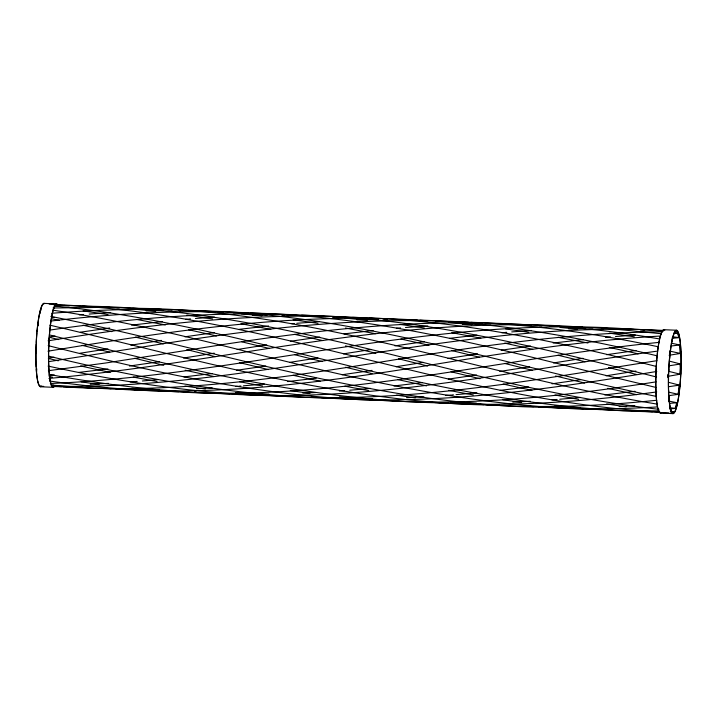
<?xml version="1.0" encoding="UTF-8"?>
<svg xmlns="http://www.w3.org/2000/svg" width="717" height="717" viewBox="0 0 717 717"><rect width="100%" height="100%" fill="white"/><g stroke="black" fill="none" stroke-linecap="round" stroke-linejoin="round"><path stroke-width="1.08" d="M38.1 325.76L38.109 322.749M669.624 358.59L669.642 353.571M36.567 371.917L36.755 368.825M668.495 392.54L668.629 390.469M40.86 310.47L41.012 308.588M672.098 341.032L672.403 337.277M35.984 352.872L36.28 350.667M49.025 340.629L49.464 337.313L58.713 339.571M667.823 377.474L668.262 374.157M668.549 371.953L668.844 369.748M37.087 331.738L37.535 329.757M669.302 355.569L670.646 349.6M39.56 314.18L40.376 312.334M672.331 338.218L673.559 335.439M675.289 331.747L675.79 331.012M675.127 331.487L676.794 331.057L675.333 331.021M671.757 412.75L674.249 412.105L670.341 411.719M107.926 348.847L79.775 353.293M130.87 345.191L161.343 340.387M214.204 353.185L183.489 358.034M317.927 357.935L289.776 362.372M423.344 362.408L396.053 366.719M447.991 358.482L477.621 353.813M529.621 366.745L499.767 371.46M635.898 371.083L606.044 375.798M656.781 371.46C546.004 389.645 433.668 406.145 321.126 397.577M48.093 340.826C153.205 323.806 259.841 311.223 366.468 317.972M47.985 351.187C169.938 331.137 293.396 312.101 417.366 320.123M237.148 349.529L266.769 344.868M343.416 353.866L371.352 349.466M553.416 362.954L583.038 358.294M669.857 365.679L680.012 364.084L680.702 374.104L668.907 376.174M50.011 336.838L55.075 336.049M656.01 381.865C562.245 396.662 467.036 406.835 372.051 399.728M656.906 360.687C529.047 380.718 399.934 405.123 269.906 395.47M54.098 357.218L48.953 357.989M159.524 361.691L129.454 366.037M394.95 345.872L424.339 341.65M265.801 366.037L236.601 370.277M372.078 370.384L342.018 374.749M476.653 374.991L448.304 379.105M580.358 379.723L552.009 383.819M80.367 332.195L109.746 328.001M184.95 336.802L214.329 332.589M290.367 341.274L319.755 337.062M501.219 350.219L530.598 346.015M606.645 354.7L636.024 350.488M48.514 361.664L139.026 347.593C247.768 329.793 358.007 315.588 468.416 322.247M669.328 355.211L680.917 353.382L679.438 345.038L671.946 345.899M668.611 386.714L678.918 385.217L678.891 394.251L669.526 395.56M50.97 329.919C138.417 317.21 227.065 310.165 315.408 315.856M656.745 391.921C583.262 401.977 508.864 407.283 434.726 402.578M656.709 351.222C511.338 370.958 365.804 404.531 218.156 393.266M107.909 368.914L78.547 372.446M212.474 373.503L183.964 376.927M422.456 382.564L393.947 385.97M528.743 386.929L500.242 390.353M635.029 391.294L604.798 394.924M131.48 325.142L162.302 321.575M316.17 378.2L287.66 381.596M343.999 333.889L373.145 330.528M449.425 338.361L476.904 335.18M553.174 343.049L583.163 339.562M239.406 329.309L268.552 325.966M48.389 370.707L105.309 363.053L189.082 349.986C302.072 331.397 416.774 316.851 531.467 325.142M50.925 321.037C121.451 312.648 192.703 309.206 263.641 313.652M51.884 317.631L54.384 317.362M656.799 400.247C599.995 406.189 542.697 408.305 485.651 404.738M659.228 342.368C494.927 358.733 332.365 403.554 166.111 391.106M54.304 374.964L49.106 375.457M370.572 388.39L349.762 390.236M476.868 392.782L456.057 394.637M157.991 379.607L142.387 380.996M264.286 383.998L243.475 385.827M580.555 397.424L559.744 399.252M605.569 337.366L610.534 336.927M79.273 314.915L83.423 314.557M185.533 319.316L188.015 319.101M291.783 323.717L294.266 323.501M396.376 328.269L400.516 327.911M501.801 332.742L504.284 332.527M188.84 319.029L190.498 318.895M505.118 332.455L506.767 332.312M669.508 403.375L676.445 402.775L675.988 408.412L670.028 408.771M296.748 323.295L319.065 321.646M48.917 378.406C226.85 362.578 402.595 313.096 582.518 327.239M51.83 313.275C105.291 308.955 159.057 308.086 212.59 311.545M89.213 314.073L110.696 312.54M405.481 327.499L427.798 325.912M615.509 336.515L635.343 335.072M195.463 318.482L214.473 317.111M511.732 331.908L531.566 330.492M135.441 381.561L137.18 381.417M451.719 394.986L453.449 394.843M134.581 381.623L130.234 381.955M239.137 386.167L240.867 386.033M450.85 395.049L445.642 395.443M555.406 399.593L557.136 399.459M673.039 338.209L679.483 337.617L677.341 333.19L674.876 333.253M235.66 386.427L238.268 386.23M344.554 390.64L339.347 391.034M551.929 399.853L554.537 399.656M659.523 336.094C590.996 340.082 523.025 350.192 455.295 361.018C343.344 379.427 229.816 396.895 116.002 389.008M530.221 401.269L512.843 402.129M656.682 406.987C617.337 409.317 577.857 409.434 538.521 406.96M108.527 383.371L90.279 384.267M423.926 396.851L406.548 397.693M634.778 405.795L619.13 406.566M212.214 387.942L196.566 388.704M315.901 392.513L302.861 393.14M53.058 307.987L107.837 307.315L161.692 309.394M50.342 383.496C245.931 375.439 437.325 313.419 634.285 329.444M356.958 319.872L378.316 319.495M146.116 310.918L163.368 310.578M252.357 315.372L267.145 315.077M462.384 324.344L482.102 323.976M568.635 328.798L585.063 328.476M54.662 306.141L59.583 306.087M268.947 394.081L235.911 393.992M662.374 331.828C574.819 332.446 487.91 344.769 401.628 358.661C289.937 376.999 176.696 394.502 63.141 386.786M372.634 398.58L349.161 398.58M659.057 410.895L622.983 410.617L588.621 409.057M159.183 389.654L139.179 389.636M476.321 403.071L452.839 403.035M51.149 385.199L53.757 385.181M580.008 407.561L556.526 407.489M281.915 314.996L294.212 315.113M332.84 317.174L344.321 317.272M178.954 310.533L197.802 310.82M194.424 391.849L196.162 391.858M671.515 412.051L673.254 412.06L672.752 412.795L671.148 412.696M601.473 328.44L603.105 328.449M233.159 312.729L247.903 312.97M549.428 326.154L551.068 326.172M655.67 330.636L663.046 330.734M297.241 396.304L285.94 396.142M605.569 328.467L635.047 329.237L663.673 330.878M132.654 308.31C312.289 308.651 481.788 375.771 657.301 404.128M133.962 389.573L136.571 389.609M398.32 400.731C279.54 399.978 162.768 374.722 48.164 345.63M55.048 305.039L108.903 307.181M82.545 306.15C200.608 307.055 316.036 335.422 429.824 364.146C505.386 382.923 581.505 400.445 658.968 409.326M555.164 326.217L608.357 328.494L661.477 333.755M346.553 398.544C245.806 397.648 146.098 379.831 48.469 356.08M505.064 324.057C556.607 324.801 608.025 330.098 658.815 338.827M52.314 386.239C257.672 390.2 456.98 319.253 662.768 330.42M76.827 387.225L51.633 386.472M447.623 402.954C312.092 401.699 179.949 367.678 49.356 334.893M499.391 405.141C345.988 404.173 197.901 359.773 49.814 325.159M402.918 319.639C488.474 320.947 573.161 335.861 656.216 355.605M453.834 321.816C522.702 322.937 591.175 332.536 658.475 346.822M550.441 407.381C379.589 406.324 216.767 349.484 50.862 316.421M128.746 389.483L89.652 387.978L51.507 385.11M601.339 409.55C477.701 407.83 356.51 379.58 237.3 349.197C176.23 334.068 114.926 319.397 52.646 310.165M352.513 317.425C455.627 319.226 556.894 341.462 656.494 366.486M178.775 391.634C135.594 390.738 92.475 387.09 49.706 381.05M301.588 315.256C422.403 317.264 540.116 347.915 656.611 377.017M229.825 393.857C169.221 392.468 108.832 385.477 49.249 374.462M281.593 396.053C202.974 394.368 124.857 382.887 48.12 366.082M652.389 411.782C540.932 409.765 431.222 386.687 323.564 359.468L290.977 351.393C212.913 331.989 134.24 313.58 54.008 305.962M198.618 310.837C354.772 313.472 503.701 365.24 655.302 396.196M250.358 313.024C363.653 315.346 474.358 342.547 583.647 370.08L656.064 387.458M43.934 303.381L56.589 303.918M663.825 329.695L676.481 330.232M49.186 304.116L56.571 304.429M40.537 386.257L43.701 386.391M661.486 412.616L668.871 412.929M40.519 386.768L53.175 387.305M660.411 413.082L673.066 413.619M55.066 304.617C261.203 312.513 454.076 401.045 659.864 412.024M659.479 412.275L640.675 411.217M471.024 322.399L481.43 323.044M419.965 320.275L427.78 320.777M369.936 318.178L377.742 318.689M484.02 404.63L475.03 404.029M57.136 304.976L58.875 305.083M432.279 402.434L424.921 401.932M61.51 386.678L53.327 386.122M318.886 316.072L325.823 316.547M268.848 313.983L274.055 314.333M533.609 406.638L527.076 406.172M588.594 327.642L592.932 327.947M217.798 311.886L223.005 312.262M583.719 408.735L578.816 408.385M111.099 388.677L106.197 388.336M640.362 329.847L644.7 330.161M167.769 309.798L172.098 310.111M369.605 399.548L371.236 399.665M161.208 390.774L156.306 390.415M486.637 323.412L490.975 323.734M116.71 307.718L119.309 307.916M64.073 305.451L69.28 305.836M634.133 410.769L630.046 410.465M539.274 325.679L541.873 325.877M382.95 319.065L387.288 319.397M262.547 394.959L235.579 392.566M211.623 392.808L208.351 392.558M435.586 321.341L438.186 321.539M472.575 403.841L468.488 403.528M332.76 317.066L334.489 317.201M576.36 408.197L554.295 406.243M311.321 396.842L313.777 397.039M153.035 390.165L131.785 388.264M281.862 314.915L284.461 315.122M363.877 399.118L339.365 396.877M601.599 328.619L603.329 328.762M179.035 310.649L180.774 310.793M466.857 403.393L450.509 401.932M448.582 322.399L471.947 324.693M344.895 318.07L367.391 320.311M241.199 313.75L261.965 315.838M137.512 309.439L155.679 311.268M560.067 327.418L577.373 329.166M674.15 332.733L678.345 333.226L678.488 337.582L674.177 336.945M521.609 402.425L502.796 399.763M415.367 397.845L396.555 395.166M205.34 388.999L184.887 386.087M99.098 384.42L81.102 381.856M626.21 406.799L606.591 403.985M309.941 393.373L290.313 390.559M186.761 315.095L212.59 318.904M609.325 333.109L634.285 336.811M400.194 324.398L424.303 327.992M293.047 319.683L318.016 323.385M83.064 310.855L108.025 314.566M505.619 328.879L528.859 332.329M670.081 407.677L674.993 408.367L677.44 402.82L668.602 401.045M578.753 399.414L554.967 394.995M473.328 394.933L448.725 390.362M368.726 390.604L344.94 386.203M262.476 385.988L239.523 381.731M157.059 381.507L133.272 377.097M52.449 377.178L49.177 376.595M451.764 332.661L480.829 338.191M345.477 328.027L375.412 333.71M558.041 337.286L587.967 343.004M240.912 323.708L270.838 329.408M137.207 319.54L165.412 324.935M671.175 343.174L680.433 345.083L679.913 353.338L669.723 351.097M51.454 318.769L59.135 320.284M531.96 390.344L503.137 384.052M636.562 394.646L607.729 388.336M426.543 385.863L397.711 379.571M320.293 381.22L293.11 375.287M214.051 376.568L185.21 370.25M110.266 372.437L80.609 365.966M609.262 347.422L638.121 353.804M504.687 343.129L532.695 349.331M294.687 334.364L322.695 340.575M188.419 329.703L216.426 335.906M82.993 325.231L111.843 331.621M400.964 339.024L428.963 345.244M668.836 392.208L677.897 394.207L679.913 385.262L668.477 382.304M584.597 382.986L555.576 376.013M479.996 378.71L450.984 371.747M268.328 369.56L239.308 362.587M163.727 365.285L134.715 358.321M58.301 360.803L48.371 358.446M558.05 355.238L584.991 361.735M451.782 350.568L479.565 357.263M345.513 345.89L375.825 353.203M241.781 341.812L269.556 348.516M372.096 373.647L345.567 367.265M135.513 337.142L163.297 343.837M669.382 361.126L681.016 364.128L679.698 374.068L669.678 371.576M608.473 367.516L636.042 374.346M504.723 363.456L532.283 370.286M398.464 358.778L427.69 366.02M294.714 354.718L322.265 361.547M186.779 349.618L215.181 356.654M82.186 345.352L109.755 352.181M669.92 407.964L671.202 410.617M668.558 395.641L669.104 398.769M668.154 374.157L668.531 379.723M670.063 406.225L670.171 409.488M661.226 412.705A41.729 6.13 -87.6 0 1 656.001 370.859A41.729 6.13 -87.6 0 1 664.811 330.223M667.993 375.269A41.219 6.059 -87.6 0 1 667.921 376.613M660.043 412.49A41.219 6.059 -87.6 0 1 657.211 404.953M657.086 404.155A41.219 6.059 -87.6 0 1 656.405 364.836M656.494 363.51A41.219 6.059 -87.6 0 1 657.157 355.775M657.292 354.53A41.219 6.059 -87.6 0 1 658.502 345.379M658.672 344.348A41.219 6.059 -87.6 0 1 659.201 341.435M659.389 340.53A41.219 6.059 -87.6 0 1 659.954 338.003M660.151 337.232A41.219 6.059 -87.6 0 1 661.361 333.396M661.558 332.903A41.219 6.059 -87.6 0 1 663.61 330.232M54.609 386.185A41.729 6.13 -87.6 0 1 48.738 345.773A41.729 6.13 -87.6 0 1 57.943 304.967M41.541 386.185A41.729 6.13 -87.6 0 1 36.056 345.917A41.729 6.13 -87.6 0 1 44.723 303.712M54.205 386.221A41.219 6.059 -87.6 0 1 48.837 345.092A41.219 6.059 -87.6 0 1 57.719 305.191M40.941 386.158A41.219 6.059 -87.6 0 1 39.955 386.078M39.767 385.925A41.219 6.059 -87.6 0 1 39.39 385.495M39.032 384.895A41.219 6.059 -87.6 0 1 37.732 380.817M37.589 380.127A41.219 6.059 -87.6 0 1 36.307 369.192M36.182 366.952A41.219 6.059 -87.6 0 1 36.217 343.882M36.28 342.538A41.219 6.059 -87.6 0 1 36.908 333.271M37.024 331.98A41.219 6.059 -87.6 0 1 41.263 307.629M41.461 307.082A41.219 6.059 -87.6 0 1 41.873 306.123M42.079 305.711A41.219 6.059 -87.6 0 1 42.697 304.716M42.903 304.465A41.219 6.059 -87.6 0 1 43.316 304.107M679.089 393.812A41.729 6.13 -87.6 0 0 676.678 330.25A41.729 6.13 -87.6 0 0 668.549 391.715A41.729 6.13 -87.6 0 0 679.089 393.812M679.035 393.543A41.219 6.059 -87.6 0 0 676.66 330.761A41.219 6.059 -87.6 0 0 668.62 391.473A41.219 6.059 -87.6 0 0 679.035 393.543"/></g></svg>
